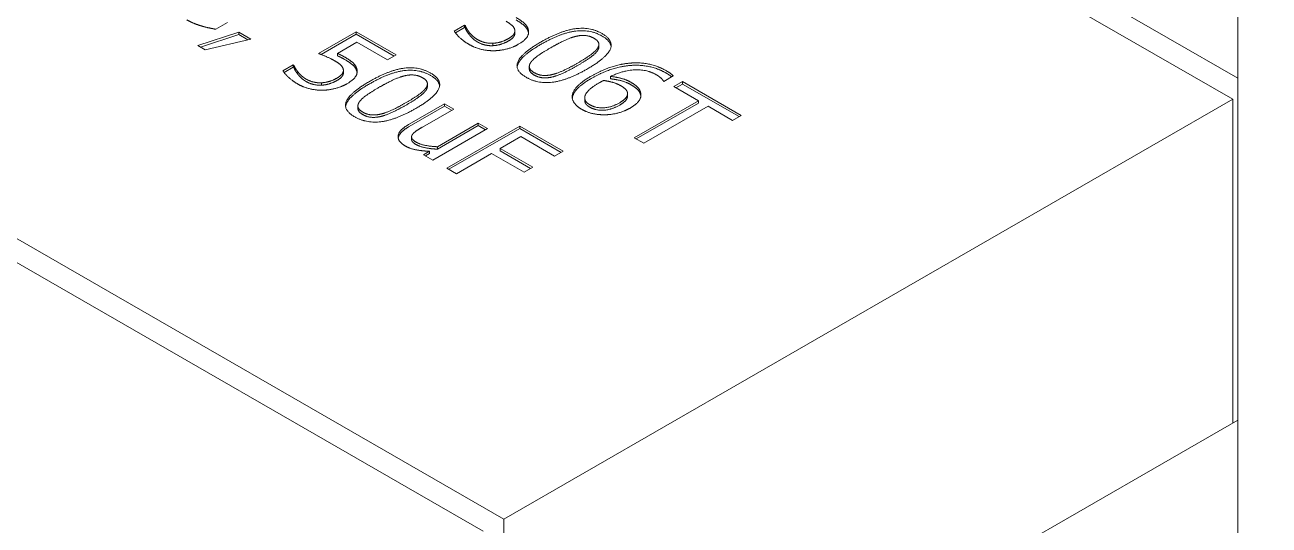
# Model space of a CAD drawing. Header units: millimetres. Extents: x 0 to 8410, y 0 to 5940.
# Drawn here: x 6777.76 to 6820.01, y 5008.6 to 5025.58 of the extents above; entities that cross this region are included whole.
import ezdxf

# ---------------------------------------------------------------- set-up
doc = ezdxf.new("R2010")
doc.units = ezdxf.units.MM
doc.header["$LTSCALE"] = 10
doc.layers.add('가시적인 것(ISO)', color=3, linetype='Continuous', lineweight=5, true_color=0x00ff00)
doc.layers.add('해치(ISO)', color=7, linetype='Continuous', lineweight=5)

msp = doc.modelspace()

# ---------------------------------------------------------------- hatches: boundary and pattern name
at = {"layer": '해치(ISO)'}
h = msp.add_hatch(dxfattribs=at)
h.set_pattern_fill('ANSI31', color=256, scale=254, angle=75, style=0)
h.set_pattern_definition([(119.99998, (0, 0), (-27.49631, -15.87499), [])])
edge = h.paths.add_edge_path()
edge.add_line((7404.266, 4779.834), (7404.266, 4781.463))
edge.add_line((7404.266, 4781.463), (7404.266, 4781.939))
edge.add_line((7404.266, 4781.939), (7404.266, 4785.699))
edge.add_line((7404.266, 4785.699), (7404.266, 4786.359))
edge.add_line((7404.266, 4786.359), (7404.266, 4792.156))
edge.add_line((7404.266, 4792.156), (7404.266, 4792.172))
edge.add_line((7404.266, 4792.172), (7404.266, 4792.297))
edge.add_line((7404.266, 4792.297), (7404.266, 4796.599))
edge.add_line((7404.266, 4796.599), (7404.266, 4801.485))
edge.add_line((7404.266, 4801.485), (7404.266, 4808.841))
edge.add_line((7404.266, 4808.841), (7404.266, 4812.536))
edge.add_line((7404.266, 4812.536), (7403.364, 4813.055))
edge.add_line((7403.364, 4813.055), (7401.607, 4814.067))
edge.add_line((7401.607, 4814.067), (7401.098, 4814.36))
edge.add_line((7401.098, 4814.36), (7399.485, 4815.289))
edge.add_line((7399.485, 4815.289), (7381.652, 4825.558))
edge.add_line((7381.652, 4825.558), (7377.402, 4828.006))
edge.add_line((7377.402, 4828.006), (7375.982, 4828.824))
edge.add_line((7375.982, 4828.824), (7375.982, 4827.189))
edge.add_ellipse((7378.103, 4825.967), major_axis=(1.497, -2.6), ratio=0.578093, start_angle=225.1108, end_angle=315.1108)
edge.add_line((7378.103, 4823.514), (7397.549, 4812.316))
edge.add_ellipse((7397.549, 4808.637), major_axis=(2.246, -3.9), ratio=0.578093, start_angle=45.1108, end_angle=135.1108, ccw=False)
edge.add_line((7400.731, 4806.805), (7400.731, 4784.323))
edge.add_ellipse((7402.852, 4783.101), major_axis=(1.497, -2.6), ratio=0.578093, start_angle=225.1108, end_angle=315.1108)
edge.add_line((7402.852, 4780.648), (7404.266, 4779.834))
edge = h.paths.add_edge_path()
edge.add_line((6488.28, 5307.315), (6489.694, 5306.501))
edge.add_ellipse((6489.694, 5308.954), major_axis=(1.497, -2.6), ratio=0.578093, start_angle=315.1108, end_angle=405.1108)
edge.add_line((6491.816, 5307.732), (6491.816, 5330.214))
edge.add_ellipse((6494.998, 5328.382), major_axis=(-2.246, 3.9), ratio=0.578093, start_angle=315.1108, end_angle=405.1108, ccw=False)
edge.add_line((6494.998, 5332.061), (6514.443, 5320.863))
edge.add_ellipse((6514.443, 5323.316), major_axis=(1.497, -2.6), ratio=0.578093, start_angle=315.1108, end_angle=405.1108)
edge.add_line((6516.564, 5322.094), (6516.564, 5323.729))
edge.add_line((6516.564, 5323.729), (6498.559, 5334.098))
edge.add_line((6498.559, 5334.098), (6498.547, 5334.105))
edge.add_line((6498.547, 5334.105), (6488.28, 5340.017))
edge.add_line((6488.28, 5340.017), (6488.28, 5307.315))

# ---------------------------------------------------------------- linework, layer by layer
at = {"layer": '가시적인 것(ISO)'}
for p, q in [((6818.951, 3452.778), (6818.951, 5149.597)), ((6778.822, 5046.874), (6818.951, 5023.766)), ((6818.774, 5023.053), (6778.115, 5046.467)), ((6753.366, 5032.215), (6794.025, 5008.802)), ((6793.318, 5008.394), (6752.659, 5031.808)), ((6784.638, 5025.652), (6784.245, 5025.426)), ((6783.64, 5024.871), (6785.021, 5025.33)), ((6783.73, 5024.819), (6785.021, 5025.248)), ((6785.021, 5025.33), (6785.437, 5025.091)), ((6785.021, 5025.33), (6785.021, 5025.248)), ((6785.021, 5025.248), (6785.335, 5025.067)), ((6787.735, 5024.603), (6789.011, 5025.338)), ((6787.82, 5024.571), (6789.011, 5025.256)), ((6789.011, 5025.338), (6790.368, 5024.556)), ((6789.011, 5025.338), (6789.011, 5025.256)), ((6789.011, 5025.256), (6790.297, 5024.515)), ((6792.343, 5025.363), (6792.694, 5025.565)), ((6792.383, 5025.304), (6792.694, 5025.483)), ((6792.694, 5025.565), (6792.718, 5025.551)), ((6792.694, 5025.565), (6792.694, 5025.483)), ((6792.694, 5025.483), (6792.718, 5025.469)), ((6792.718, 5025.551), (6792.718, 5025.469)), ((6792.853, 5025.321), (6792.853, 5025.24)), ((6794.399, 5025.369), (6794.399, 5025.287)), ((6783.882, 5024.731), (6783.64, 5024.871)), ((6785.437, 5025.091), (6783.882, 5024.731)), ((6789.039, 5024.987), (6788.379, 5024.607)), ((6790.077, 5024.388), (6789.039, 5024.987)), ((6793.651, 5024.952), (6793.651, 5024.87)), ((6797.252, 5024.914), (6797.252, 5024.832)), ((6788.379, 5024.607), (6788.379, 5024.525)), ((6790.368, 5024.556), (6790.077, 5024.388)), ((6786.522, 5024.022), (6786.873, 5024.224)), ((6786.561, 5023.963), (6786.873, 5024.143)), ((6786.873, 5024.224), (6786.897, 5024.211)), ((6786.873, 5024.224), (6786.873, 5024.143)), ((6786.873, 5024.143), (6786.897, 5024.129)), ((6786.897, 5024.211), (6786.897, 5024.129)), ((6787.031, 5023.981), (6787.031, 5023.899)), ((6788.578, 5024.028), (6788.578, 5023.947)), ((6794.89, 5024.165), (6794.89, 5024.083)), ((6787.829, 5023.611), (6787.829, 5023.529)), ((6791.43, 5023.573), (6791.43, 5023.492)), ((6797.652, 5023.826), (6797.652, 5023.744)), ((6799.461, 5023.659), (6799.447, 5023.667)), ((6799.78, 5023.843), (6799.461, 5023.659)), ((6799.8, 5023.48), (6800.093, 5023.649)), ((6799.871, 5023.44), (6800.093, 5023.567)), ((6800.093, 5023.649), (6802.082, 5022.503)), ((6800.093, 5023.649), (6800.093, 5023.567)), ((6800.093, 5023.567), (6802.011, 5022.462)), ((6796.772, 5023.098), (6796.772, 5023.017)), ((6798.225, 5023.244), (6798.225, 5023.162)), ((6800.63, 5023.002), (6799.8, 5023.48)), ((6789.069, 5022.825), (6789.069, 5022.743)), ((6790.806, 5022.204), (6792.011, 5022.899)), ((6790.806, 5022.123), (6792.011, 5022.817)), ((6792.324, 5022.718), (6791.265, 5022.109)), ((6792.011, 5022.899), (6792.324, 5022.718)), ((6792.011, 5022.899), (6792.011, 5022.817)), ((6792.011, 5022.817), (6792.253, 5022.678)), ((6794.025, 5008.802), (6818.774, 5023.053)), ((6798.448, 5021.746), (6800.63, 5023.002)), ((6798.519, 5021.705), (6800.63, 5022.92)), ((6800.959, 5022.813), (6798.777, 5021.556)), ((6800.63, 5023.002), (6800.63, 5022.92)), ((6801.79, 5022.335), (6800.959, 5022.813)), ((6818.774, 5012.059), (6818.774, 5023.053)), ((6791.768, 5021.44), (6793.156, 5022.239)), ((6793.156, 5022.239), (6793.469, 5022.059)), ((6793.156, 5022.239), (6793.156, 5022.157)), ((6802.082, 5022.503), (6801.79, 5022.335)), ((6793.469, 5022.059), (6791.612, 5020.989)), ((6791.768, 5021.358), (6793.156, 5022.157)), ((6792.089, 5020.715), (6794.564, 5022.14)), ((6792.16, 5020.674), (6794.564, 5022.058)), ((6793.156, 5022.157), (6793.398, 5022.018)), ((6794.564, 5022.14), (6796.044, 5021.287)), ((6794.564, 5022.14), (6794.564, 5022.058)), ((6794.564, 5022.058), (6795.973, 5021.247)), ((6790.892, 5021.771), (6790.892, 5021.69)), ((6791.768, 5021.44), (6791.768, 5021.358)), ((6794.6, 5021.782), (6793.902, 5021.38)), ((6793.902, 5021.38), (6795.005, 5020.745)), ((6793.902, 5021.38), (6793.902, 5021.298)), ((6795.751, 5021.119), (6794.6, 5021.782)), ((6798.777, 5021.556), (6798.448, 5021.746)), ((6791.299, 5021.17), (6791.503, 5021.287)), ((6791.612, 5020.989), (6791.299, 5021.17)), ((6791.37, 5021.129), (6791.503, 5021.206)), ((6791.503, 5021.287), (6791.503, 5021.206)), ((6793.609, 5021.211), (6792.418, 5020.525)), ((6794.712, 5020.576), (6793.609, 5021.211)), ((6793.902, 5021.298), (6794.934, 5020.704)), ((6796.044, 5021.287), (6795.751, 5021.119)), ((6792.418, 5020.525), (6792.089, 5020.715)), ((6795.005, 5020.745), (6794.712, 5020.576)), ((6818.951, 5012.161), (6803.571, 5003.304)), ((6794.025, 4997.807), (6794.025, 5008.802))]:
    msp.add_line(p, q, dxfattribs=at)
for points in [[(6783.776, 5025.534), (6783.632, 5025.576), (6783.411, 5025.661), (6783.263, 5025.747)], [(6794.397, 5025.398), (6794.389, 5025.474), (6794.233, 5025.624), (6794.106, 5025.697)], [(6794.439, 5025.826), (6794.63, 5025.716), (6794.83, 5025.529), (6794.858, 5025.407)], [(6794.439, 5025.744), (6794.63, 5025.635), (6794.83, 5025.447), (6794.858, 5025.325)], [(6784.245, 5025.426), (6784.125, 5025.451), (6783.91, 5025.494), (6783.776, 5025.534)], [(6792.851, 5024.909), (6792.674, 5025.011), (6792.407, 5025.254), (6792.343, 5025.363)], [(6792.718, 5025.551), (6792.728, 5025.513), (6792.799, 5025.389), (6792.853, 5025.321)], [(6792.718, 5025.469), (6792.728, 5025.431), (6792.799, 5025.308), (6792.853, 5025.24)], [(6792.853, 5025.321), (6792.917, 5025.245), (6793.041, 5025.13), (6793.143, 5025.071)], [(6792.853, 5025.24), (6792.917, 5025.163), (6793.041, 5025.048), (6793.143, 5024.989)], [(6794.18, 5025.111), (6794.313, 5025.187), (6794.409, 5025.326), (6794.397, 5025.398)], [(6794.858, 5025.407), (6794.888, 5025.283), (6794.74, 5025.045), (6794.515, 5024.916)], [(6794.858, 5025.325), (6794.862, 5025.31), (6794.864, 5025.295)], [(6795.279, 5024.993), (6795.949, 5025.379), (6796.956, 5025.513), (6797.361, 5025.28)], [(6795.279, 5024.912), (6795.949, 5025.297), (6796.956, 5025.431), (6797.361, 5025.198)], [(6796.457, 5025.184), (6796.28, 5025.14), (6795.859, 5024.939), (6795.616, 5024.799)], [(6797.086, 5025.122), (6796.948, 5025.201), (6796.639, 5025.229), (6796.457, 5025.184)], [(6797.361, 5025.28), (6797.768, 5025.045), (6797.51, 5024.455), (6796.864, 5024.083)], [(6797.361, 5025.198), (6797.641, 5025.037), (6797.667, 5024.848)], [(6793.701, 5024.699), (6793.484, 5024.694), (6793.043, 5024.798), (6792.851, 5024.909)], [(6793.143, 5025.071), (6793.244, 5025.013), (6793.505, 5024.946), (6793.651, 5024.952)], [(6793.143, 5024.989), (6793.244, 5024.931), (6793.505, 5024.864), (6793.651, 5024.87)], [(6793.651, 5024.952), (6793.787, 5024.959), (6794.048, 5025.035), (6794.18, 5025.111)], [(6793.651, 5024.87), (6793.787, 5024.877), (6794.048, 5024.953), (6794.18, 5025.029)], [(6794.515, 5024.916), (6794.337, 5024.813), (6793.918, 5024.703), (6793.701, 5024.699)], [(6794.784, 5023.796), (6794.375, 5024.031), (6794.628, 5024.618), (6795.279, 5024.993)], [(6795.616, 5024.799), (6795.356, 5024.649), (6795.039, 5024.43), (6794.955, 5024.321)], [(6796.527, 5024.277), (6796.782, 5024.424), (6797.117, 5024.663), (6797.193, 5024.765)], [(6797.193, 5024.765), (6797.269, 5024.866), (6797.225, 5025.042), (6797.086, 5025.122)], [(6797.193, 5024.683), (6797.252, 5024.762), (6797.252, 5024.832)], [(6788.285, 5024.356), (6788.148, 5024.435), (6787.835, 5024.566), (6787.735, 5024.603)], [(6788.575, 5024.057), (6788.567, 5024.133), (6788.411, 5024.283), (6788.285, 5024.356)], [(6788.379, 5024.607), (6788.447, 5024.577), (6788.569, 5024.513), (6788.617, 5024.485)], [(6788.379, 5024.525), (6788.447, 5024.495), (6788.569, 5024.431), (6788.617, 5024.404)], [(6788.617, 5024.485), (6788.808, 5024.376), (6789.009, 5024.189), (6789.037, 5024.066)], [(6788.617, 5024.404), (6788.808, 5024.294), (6789.009, 5024.107), (6789.037, 5023.984)], [(6796.527, 5024.196), (6796.782, 5024.342), (6797.117, 5024.581), (6797.193, 5024.683)], [(6787.029, 5023.568), (6786.853, 5023.67), (6786.586, 5023.914), (6786.522, 5024.022)], [(6786.897, 5024.211), (6786.907, 5024.172), (6786.977, 5024.049), (6787.031, 5023.981)], [(6786.897, 5024.129), (6786.907, 5024.091), (6786.977, 5023.967), (6787.031, 5023.899)], [(6787.031, 5023.981), (6787.095, 5023.905), (6787.22, 5023.789), (6787.322, 5023.73)], [(6788.359, 5023.771), (6788.491, 5023.847), (6788.587, 5023.985), (6788.575, 5024.057)], [(6789.037, 5024.066), (6789.067, 5023.943), (6788.918, 5023.705), (6788.694, 5023.575)], [(6789.037, 5023.984), (6789.04, 5023.969), (6789.042, 5023.955)], [(6789.458, 5023.653), (6790.128, 5024.039), (6791.134, 5024.172), (6791.54, 5023.939)], [(6789.458, 5023.571), (6790.128, 5023.957), (6791.134, 5024.091), (6791.54, 5023.857)], [(6791.54, 5023.939), (6791.947, 5023.705), (6791.688, 5023.115), (6791.042, 5022.743)], [(6796.864, 5024.083), (6796.198, 5023.7), (6795.187, 5023.564), (6794.784, 5023.796)], [(6794.955, 5024.321), (6794.874, 5024.22), (6794.914, 5024.037), (6795.059, 5023.954)], [(6795.059, 5023.954), (6795.195, 5023.875), (6795.504, 5023.848), (6795.685, 5023.894)], [(6795.685, 5023.894), (6795.855, 5023.937), (6796.272, 5024.131), (6796.527, 5024.277)], [(6795.685, 5023.812), (6795.855, 5023.855), (6796.272, 5024.049), (6796.527, 5024.196)], [(6796.99, 5023.837), (6797.313, 5024.023), (6797.965, 5024.246), (6798.296, 5024.277)], [(6796.99, 5023.756), (6797.313, 5023.941), (6797.965, 5024.164), (6798.296, 5024.196)], [(6799.202, 5023.885), (6798.893, 5024.062), (6798.097, 5024.041), (6797.652, 5023.826)], [(6798.296, 5024.277), (6798.619, 5024.308), (6799.254, 5024.185), (6799.533, 5024.024)], [(6798.296, 5024.196), (6798.619, 5024.227), (6799.254, 5024.103), (6799.533, 5023.943)], [(6799.533, 5024.024), (6799.615, 5023.977), (6799.744, 5023.885), (6799.78, 5023.843)], [(6787.879, 5023.358), (6787.663, 5023.354), (6787.222, 5023.458), (6787.029, 5023.568)], [(6787.031, 5023.899), (6787.095, 5023.823), (6787.22, 5023.707), (6787.322, 5023.648)], [(6787.322, 5023.73), (6787.422, 5023.672), (6787.683, 5023.605), (6787.829, 5023.611)], [(6787.322, 5023.648), (6787.422, 5023.591), (6787.683, 5023.524), (6787.829, 5023.529)], [(6787.829, 5023.611), (6787.966, 5023.618), (6788.226, 5023.694), (6788.359, 5023.771)], [(6787.829, 5023.529), (6787.966, 5023.536), (6788.226, 5023.613), (6788.359, 5023.689)], [(6788.694, 5023.575), (6788.515, 5023.473), (6788.096, 5023.363), (6787.879, 5023.358)], [(6788.962, 5022.455), (6788.553, 5022.691), (6788.806, 5023.277), (6789.458, 5023.653)], [(6790.635, 5023.843), (6790.459, 5023.799), (6790.037, 5023.598), (6789.795, 5023.459)], [(6791.265, 5023.781), (6791.126, 5023.861), (6790.818, 5023.888), (6790.635, 5023.843)], [(6791.371, 5023.424), (6791.447, 5023.526), (6791.403, 5023.701), (6791.265, 5023.781)], [(6791.371, 5023.342), (6791.43, 5023.421), (6791.43, 5023.492)], [(6791.54, 5023.857), (6791.819, 5023.697), (6791.846, 5023.507)], [(6795.059, 5023.872), (6795.195, 5023.794), (6795.504, 5023.766), (6795.685, 5023.812)], [(6796.348, 5023.154), (6796.354, 5023.305), (6796.661, 5023.648), (6796.99, 5023.837)], [(6797.251, 5023.602), (6796.994, 5023.454), (6796.78, 5023.215), (6796.774, 5023.124)], [(6797.413, 5023.688), (6797.375, 5023.669), (6797.303, 5023.632), (6797.251, 5023.602)], [(6797.991, 5023.513), (6797.875, 5023.58), (6797.586, 5023.665), (6797.413, 5023.688)], [(6797.652, 5023.826), (6797.853, 5023.805), (6798.192, 5023.714), (6798.34, 5023.628)], [(6797.652, 5023.744), (6797.853, 5023.723), (6798.192, 5023.632), (6798.34, 5023.546)], [(6798.222, 5023.281), (6798.208, 5023.349), (6798.077, 5023.463), (6797.991, 5023.513)], [(6798.34, 5023.628), (6798.484, 5023.545), (6798.643, 5023.387), (6798.673, 5023.268)], [(6798.34, 5023.546), (6798.484, 5023.463), (6798.643, 5023.305), (6798.673, 5023.186)], [(6799.447, 5023.667), (6799.425, 5023.708), (6799.299, 5023.829), (6799.202, 5023.885)], [(6789.795, 5023.459), (6789.534, 5023.309), (6789.217, 5023.089), (6789.133, 5022.981)], [(6790.705, 5022.937), (6790.96, 5023.083), (6791.295, 5023.322), (6791.371, 5023.424)], [(6790.705, 5022.855), (6790.96, 5023.002), (6791.295, 5023.241), (6791.371, 5023.342)], [(6796.669, 5022.71), (6796.503, 5022.806), (6796.34, 5023.029), (6796.348, 5023.154)], [(6796.774, 5023.124), (6796.766, 5023.038), (6796.856, 5022.914), (6796.942, 5022.865)], [(6797.959, 5022.935), (6798.111, 5023.023), (6798.238, 5023.188), (6798.222, 5023.281)], [(6798.673, 5023.268), (6798.707, 5023.13), (6798.522, 5022.872), (6798.31, 5022.749)], [(6798.673, 5023.186), (6798.677, 5023.17), (6798.679, 5023.154)], [(6791.042, 5022.743), (6790.376, 5022.359), (6789.366, 5022.223), (6788.962, 5022.455)], [(6789.133, 5022.981), (6789.053, 5022.879), (6789.093, 5022.696), (6789.237, 5022.613)], [(6789.863, 5022.553), (6790.033, 5022.596), (6790.451, 5022.79), (6790.705, 5022.937)], [(6789.863, 5022.472), (6790.033, 5022.514), (6790.451, 5022.708), (6790.705, 5022.855)], [(6797.455, 5022.525), (6797.231, 5022.523), (6796.836, 5022.614), (6796.669, 5022.71)], [(6796.942, 5022.865), (6797.143, 5022.749), (6797.674, 5022.771), (6797.959, 5022.935)], [(6796.942, 5022.783), (6797.143, 5022.668), (6797.674, 5022.69), (6797.959, 5022.854)], [(6798.31, 5022.749), (6798.119, 5022.64), (6797.67, 5022.526), (6797.455, 5022.525)], [(6789.237, 5022.613), (6789.374, 5022.535), (6789.682, 5022.507), (6789.863, 5022.553)], [(6789.237, 5022.532), (6789.374, 5022.453), (6789.682, 5022.425), (6789.863, 5022.472)], [(6790.436, 5021.798), (6790.442, 5021.894), (6790.617, 5022.096), (6790.806, 5022.204)], [(6790.683, 5021.464), (6790.563, 5021.533), (6790.428, 5021.703), (6790.436, 5021.798)], [(6790.91, 5021.835), (6790.876, 5021.771), (6790.94, 5021.658), (6791.062, 5021.588)], [(6791.265, 5022.109), (6791.116, 5022.023), (6790.944, 5021.898), (6790.91, 5021.835)], [(6791.503, 5021.287), (6791.233, 5021.298), (6790.844, 5021.372), (6790.683, 5021.464)], [(6791.062, 5021.588), (6791.177, 5021.522), (6791.566, 5021.448), (6791.768, 5021.44)], [(6791.062, 5021.506), (6791.177, 5021.44), (6791.566, 5021.366), (6791.768, 5021.358)]]:
    msp.add_open_spline(points, degree=2, dxfattribs=at)
for points, knots in [([(6794.18, 5025.029), (6794.313, 5025.106), (6794.399, 5025.23), (6794.399, 5025.287)], [0, 0, 0, 1, 1.8, 1.8, 1.8]), ([(6794.474, 5024.149), (6794.481, 5024.195), (6794.628, 5024.536), (6795.279, 5024.912)], [0.837111, 0.837111, 0.837111, 1, 2, 2, 2]), ([(6788.359, 5023.689), (6788.491, 5023.765), (6788.578, 5023.89), (6788.578, 5023.947)], [0, 0, 0, 1, 1.8, 1.8, 1.8]), ([(6794.89, 5024.083), (6794.89, 5024.065), (6794.914, 5023.955), (6795.059, 5023.872)], [0.8, 0.8, 0.8, 1, 2, 2, 2]), ([(6799.533, 5023.943), (6799.615, 5023.895), (6799.706, 5023.83), (6799.727, 5023.813)], [0, 0, 0, 1, 1.403802, 1.403802, 1.403802]), ([(6788.653, 5022.808), (6788.659, 5022.855), (6788.806, 5023.196), (6789.458, 5023.571)], [0.837111, 0.837111, 0.837111, 1, 2, 2, 2]), ([(6796.35, 5023.093), (6796.365, 5023.235), (6796.661, 5023.566), (6796.99, 5023.756)], [0.06821, 0.06821, 0.06821, 1, 2, 2, 2]), ([(6797.959, 5022.854), (6798.111, 5022.941), (6798.225, 5023.09), (6798.225, 5023.162)], [0, 0, 0, 1, 1.797468, 1.797468, 1.797468]), ([(6789.069, 5022.743), (6789.069, 5022.724), (6789.093, 5022.615), (6789.237, 5022.532)], [0.8, 0.8, 0.8, 1, 2, 2, 2]), ([(6796.772, 5023.017), (6796.772, 5022.947), (6796.856, 5022.833), (6796.942, 5022.783)], [0.150943, 0.150943, 0.150943, 1, 2, 2, 2]), ([(6790.439, 5021.739), (6790.453, 5021.824), (6790.617, 5022.014), (6790.806, 5022.123)], [0.116779, 0.116779, 0.116779, 1, 2, 2, 2]), ([(6790.892, 5021.69), (6790.892, 5021.66), (6790.94, 5021.576), (6791.062, 5021.506)], [0.515152, 0.515152, 0.515152, 1, 2, 2, 2])]:
    msp.add_open_spline(points, degree=2, knots=knots, dxfattribs=at)

doc.saveas('drawing.dxf')
